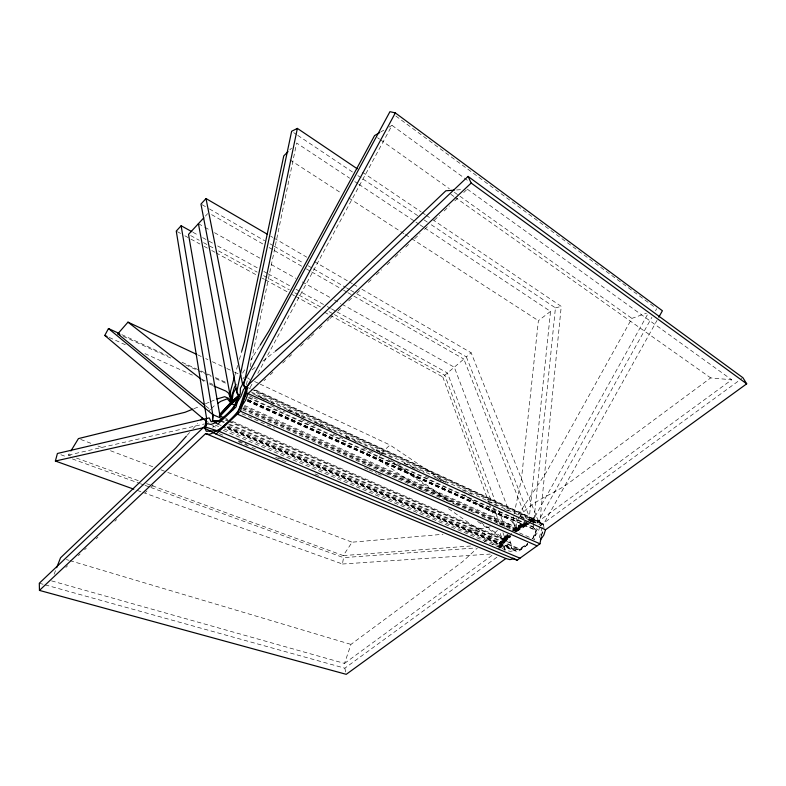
<?xml version="1.0" encoding="UTF-8"?>
<svg xmlns="http://www.w3.org/2000/svg" width="786" height="786" viewBox="0 0 786 786"><rect width="100%" height="100%" fill="white"/><g stroke="black" fill="none" stroke-linecap="round" stroke-linejoin="round"><path stroke-width="0.59" stroke-dasharray="3.93 2.95" d="M519.104 517.64L516.5 521.57L516.323 530.491L242.874 408.749M504.416 550.318L504.7 545.651L499.65 531.886M432.349 219.451L561.243 306.383L539.785 522.582L542.517 526.021L538.665 540.021M533.016 538.243L535.954 530.265L533.262 526.826L555.437 307.876L430.158 224M528.958 520.99L550.534 311.403L425.118 228.235M550.534 311.403L538.39 320.678L521.472 478.792L514.182 513.612M513.68 516.736L513.356 519.703L514.771 526.404L511.588 521.01L508.375 518.888L247.079 400.683M143.003 492.468L342.46 564.014L343.511 557.628L475.677 547.94M532.928 525.972L533.832 528.261L536.101 530.57L534.618 539.618L486.534 518.249M541.554 535.61L542.478 530.933M246.44 384.737L247.944 377.516M250.194 366.698L296.646 143.042L349.672 178.196M516.707 517.974L515.478 523.555L516.088 529.872L514.565 531.248M234.729 375.816L237.726 365.284M239.396 359.438L241.734 351.254M539.835 526.708L538.528 530.855A41.776 31.234 -66.2 0 1 532.78 538.498M51.542 580.874L344.514 663.423L350.978 644.392L462.306 561.911L477.318 548.107M506.42 534.844L502.942 539.216L504.376 540.326L507.707 536.101M499.071 547.203L502.274 541.358L508.65 535.806M498.462 549.031L502.126 541.77L509.279 535.571M499.611 548.402L502.912 542.114L510.065 535.914M500.751 547.783L503.708 542.448L510.851 536.258M500.682 548.107L503.561 542.871L510.576 536.809M54.106 574.291L56.248 568.799M212.859 427.663L213.654 425.688M541.181 535.531L543.155 531.287M532.515 538.774L537.26 529.243L537.015 527.259M251.952 384.216L250.203 387.449L248.523 388.579M257.788 373.429L392.018 125.357L467.336 180.249M422.416 490.326L378.204 459.299L381.289 453.669M518.003 514.968L546.191 472.563L631.905 318.399L646.456 313.201M529.744 520.686L533.832 518.78L647.507 314.547M537.241 523.211L651.918 317.259M655.504 310.824L656.703 308.682M544.01 528.163L543.499 524.174L657.017 320.403M508.031 534.568L504.71 539.225L505.919 540.552L511.755 533.419M70.681 455.939L68.382 455.104L70.268 452.009M242.736 408.062L516.088 529.872L524.154 525.294L528.506 523.761M259.429 346.351L250.685 360.194M242.589 373.134L245.704 368.123M152.346 485.787L343.266 555.584L352.099 542.202L442.99 534.284M519.752 516.657C531.533 500.456 552.548 494.885 568.219 483.449L710.691 377.899L731.707 379.785L538.351 521.423L534.382 520.754L530.982 521.472M504.71 539.225L507.668 535.207L499.022 543.47L500.633 544.295L509.171 536.366M232.332 421.345L505.496 539.569L508.463 535.551M505.919 540.552L508.896 536.533M242.854 378.911L244.279 377.093M502.942 539.216L506.135 535.404M504.376 540.326L509.19 535.286M229.532 421.08L503.738 539.56L506.921 535.757M187.186 435.228L189.623 432.487M192.884 428.822L197.758 423.34M205.362 216.15L207.671 213.645M499.022 543.47L507.864 534.863M492.478 544.354L499.817 543.804L508.513 535.61M500.633 544.295L509.308 535.954M289.779 149.89L291.498 148.181M208.958 410.862L210.609 409.29M211.434 408.494L214.735 405.34M65.808 567.433L67.596 565.753M78.295 555.673L80.084 553.992M84.534 549.787L86.322 548.107M96.128 538.872L97.916 537.192M114.854 521.226L116.642 519.546M145.174 492.655L146.962 490.975M151.413 486.78L153.201 485.1M263.968 380.729L265.756 379.049M270.207 374.843L272.889 372.328M282.695 363.083L285.367 360.558M288.934 357.198L291.616 354.683M300.527 346.272L304.103 342.912M307.67 339.552L310.342 337.037M311.236 336.192L313.909 333.677M319.263 328.627L322.83 325.266M327.281 321.071L329.069 319.391M329.963 318.546L333.529 315.186M337.99 310.981L341.556 307.621M348.689 300.9L352.256 297.54M356.716 293.335L360.283 289.975M368.31 282.42L371.876 279.059M376.337 274.854L381.682 269.814M387.036 264.774L391.497 260.569M395.063 257.209L400.408 252.168M405.763 247.128L410.223 242.923M414.684 238.718L420.029 233.678M424.489 229.483L428.95 225.277M434.304 220.237L439.649 215.197M444.11 210.992L449.464 205.952M454.809 200.911L458.376 197.551M463.73 192.511L466.403 189.986M381.141 453.188L390.013 445.014L445.849 482.535M529.735 521.904L534.608 519.143L534.008 517.542L529.744 519.477M528.958 520.332L534.008 517.542M484.343 541.672L497.489 530.471M329.933 315.186L442.783 376.946L463.868 359.074L526.158 518.505M357.021 293.915L466.363 356.873L471.158 352.796L538.302 521.03L543.627 525.077L253.652 391.281M512.59 530.56L524.036 522.199L527.141 521.02M514.152 530.245L524.812 522.562M512.953 529.921L524.557 521.452M514.938 530.589L520.705 526.62L527.691 523.712M252.119 369.872L255.705 366.964M262.878 361.167L274.363 351.971M512.619 529.99L519.585 525.205L525.529 522.592M513.17 529.911L523.024 523.889L527.16 522.7M512.197 531.621L526.777 522.513M514.742 530.609L525.598 522.916M513.091 530.855L523.741 523.162M514.977 531.66L524.596 524.694M344.514 663.423L491.977 555.397M45.195 584.863L344.838 668.188L497.489 556.812M540.159 525.677L741.935 378.459M516.481 530.894L526.817 523.712M222.399 426.513L510.065 549.07L520.135 549.1L527.681 543.627M227.164 426.729L511.372 548.186L520.42 549.876L528.929 543.716L517.62 551.929L225.72 427.476M515.302 529.528L525.009 522.769M244.584 405.478L512.688 525.618L516.088 529.872L523.82 524.341L526.905 523.358M516.107 529.921L527.062 522.916M515.537 530.137L526.286 523.515M527.072 523.879L516.323 530.491L510.939 525.696L244.014 406.293M516.707 531.513L529.017 523.928M515.93 529.469L528.909 521.511M517.109 530.835L530.786 522.435M380.719 131.979L383.804 130.171M388.932 127.165L392.018 125.357M530.196 521.108L533.596 520.391L537.575 521.059L539.019 520.332L539.137 521.786L537.693 522.523L534.205 522.002L531.061 522.661M530.521 521.049L534.608 519.143M205.47 403.768L209.577 402.019M210.628 401.587L214.833 399.868M193.985 408.671L198.455 406.853M555.437 307.876L561.243 306.383M490.218 526.797L463.593 532.495M68.382 455.104L204.38 423.959M499.66 524.655L507.913 523.584L512.688 525.618M530.904 520.283L534.568 519.517L539.019 520.332M505.477 526.846L510.939 525.696M531.768 521.835L535.168 521.118L539.137 521.786M456.578 189.966L461.343 189.603M343.266 555.584L470.46 546.015M497.705 546.329L507.501 545.612L510.065 549.07M342.46 564.014L490.297 554.061M39.3 583.222L44.016 584.538M66.397 559.563L68.755 560.271M69.925 560.615L350.978 644.392M137.245 490.395L141.853 492.056M76.439 458.041L138.542 480.747M146.589 483.685L151.197 485.375M60.866 454.74L66.633 456.843M72.4 458.936L139.319 483.302M140.468 483.714L143.926 484.982M145.086 485.394L149.694 487.074M150.853 487.497L343.511 557.628M80.722 439.462L92.168 443.795M97.896 445.967L103.624 448.138M110.492 450.732L152.857 466.776M160.875 469.812L166.603 471.973M167.742 472.406L352.099 542.202M247.148 401.096L508.375 518.888M238.748 440.966L247.059 444.375M278.686 457.678L284.335 460.046M219.147 433.636L224.796 436.004M238.345 441.693L250.763 446.91M251.893 447.391L257.543 449.759M275.611 457.344L281.26 459.722M282.39 460.193L288.04 462.561M315.137 473.948L318.526 475.373M206.286 421.335L208.536 422.288M215.295 425.157L218.675 426.601M224.315 428.989L504.808 548.156L505.025 550.141M211.965 425.599L217.604 427.987M223.244 430.374L506.41 550.308L510.32 551.369A41.776 31.234 -66.2 0 0 527.612 543.401M227.203 427.112L511.47 548.51L517.62 551.929M227.429 427.545L499.817 543.804M217.83 424.116L221.22 425.55M220.837 421.267L224.216 422.711M228.716 424.646L520.42 549.876M228.372 426.1L507.501 545.612M220.679 420.372L225.189 422.308M229.689 424.244L520.135 549.1M225.592 418.427L227.842 419.4M226.162 419.616L228.412 420.589M225.15 419.95L227.4 420.923M228.52 421.404L510.821 543.234L511.372 548.186M241.96 413.79L274.53 428.164M364.39 467.817L367.76 469.301M368.889 469.802L376.749 473.27M377.87 473.762L381.239 475.255M242.746 409.938L365.755 464.595M366.875 465.086L445.151 499.867M446.271 500.368L454.102 503.846M455.222 504.337L460.812 506.823M461.932 507.324L469.763 510.802M470.873 511.293L476.463 513.779M482.064 516.264L485.414 517.758M243.65 407.453L515.724 528.909L510.89 516.206M247.698 399.71L516.5 521.57M247.836 399.927L536.101 530.57M109.254 337.469L127.106 345.555M144.958 353.641L194.063 375.885M201.874 379.422L205.225 380.945M209.685 382.959L213.035 384.482M247.629 400.153L378.204 459.299M248.042 397.677L537.26 529.243M247.747 399.583L535.954 530.265M249.476 395.889L252.817 397.421M253.927 397.922L257.277 399.455M270.639 405.556L285.122 412.169M300.714 419.292L315.196 425.904M333.018 434.039L343.04 438.617M363.093 447.774L373.114 452.353M397.618 463.544L400.958 465.066M425.462 476.257L431.033 478.802M249.034 397.372L533.262 526.826M256 395.417L259.341 396.95M260.461 397.461L273.823 403.601M288.295 410.243L299.437 415.362M313.909 422.003L317.249 423.546M318.369 424.057L326.161 427.633M346.213 436.839L351.774 439.394M371.827 448.6L375.168 450.132M376.278 450.643L382.959 453.709M404.122 463.426L407.462 464.968M261.885 398.404L265.226 399.936M270.787 402.491L274.127 404.024M287.48 410.154L290.82 411.687M296.381 414.242L299.721 415.774M300.832 416.285L304.172 417.818M319.755 424.961L323.095 426.493M328.656 429.048L331.997 430.581M345.349 436.711L348.689 438.244M354.25 440.799L357.591 442.331M379.844 452.549L383.185 454.082M412.119 467.356L415.45 468.888M437.714 479.106L441.044 480.639M521.167 517.414L524.508 518.947M121.83 334.669L167.487 355.616M181.959 362.248L199.782 370.422M200.892 370.933L206.463 373.488M207.573 373.998L210.913 375.531M215.374 377.575L226.506 382.684M123.363 336.359L171.181 358.259M185.643 364.871L211.218 376.592M215.669 378.626L225.68 383.214M503.374 516.942L483.41 507.785L463.101 494.139M251.343 392.057L541.397 525.51M252.483 393.521L341.684 434.501M346.145 436.544L367.337 446.281M376.248 450.378L392.98 458.061M404.132 463.19L424.194 472.406M434.236 477.014L447.617 483.164M462.109 489.825L473.26 494.944M487.752 501.606L498.904 506.724M504.484 509.289L507.825 510.821M520.086 516.461L524.547 518.505M255.764 390.023L533.832 518.78M254.163 389.974L538.351 521.423M247.001 387.134L250.37 388.844M251.461 389.188L543.499 524.174M209.43 383.932L212.701 385.445M197.925 354.948L201.255 356.51M205.696 358.593L207.917 359.634M212.358 361.717L225.68 367.966M226.79 368.487L233.452 371.611M234.562 372.132L241.223 375.256M247.885 378.38L250.105 379.422M254.556 381.505L258.997 383.588M260.107 384.108L390.013 445.014M499.002 543.313L500.613 544.226M177.331 231.664L180.554 233.432M184.857 235.78L199.899 244.024M204.203 246.372L207.425 248.14M211.719 250.488L214.942 252.257M216.022 252.846L256.855 275.188M262.229 278.136L264.381 279.315M265.452 279.895L288.02 292.254M292.323 294.603L294.475 295.782M295.546 296.371L318.114 308.721M324.569 312.248L328.862 314.606M190.654 235.564L199.241 240.28M203.525 242.638L214.254 248.533M218.537 250.891L257.15 272.113M263.585 275.65L289.327 289.798M294.681 292.746L297.904 294.514M298.975 295.104L321.494 307.483M329 311.61L333.293 313.968M334.364 314.557L444.827 375.276L491.918 502.804M192.953 232.273L198.318 235.24M202.611 237.618L207.985 240.585M209.056 241.184L213.35 243.552M217.643 245.93L258.456 268.488M263.821 271.455L267.043 273.243M268.114 273.833L290.673 286.3M296.037 289.268L326.102 305.892M327.182 306.481L330.405 308.269M331.476 308.859L335.769 311.236M336.84 311.826L447.45 372.977L496.87 505.762M198.416 223.666L203.771 226.673M204.841 227.272L210.196 230.278M214.48 232.676L260.51 258.506M271.219 264.509L295.841 278.323M302.266 281.928L330.1 297.54M334.384 299.947L340.81 303.553M341.881 304.153L454.298 367.219L508.915 510.998M211.64 214.637L263.791 244.505M269.107 247.551L273.371 249.987M274.432 250.596L302.099 266.444M306.353 268.881L310.617 271.317M311.678 271.927L342.539 289.602M343.61 290.211L346.803 292.038M347.864 292.647L463.868 359.074M202.031 204.684L208.398 208.349M209.459 208.958L264.666 240.742M269.971 243.798L273.155 245.635M274.216 246.244L303.946 263.359M308.191 265.806L312.435 268.252M313.496 268.861L345.349 287.195M346.41 287.804L349.593 289.641M350.654 290.25L355.96 293.306M270.708 236.193L272.83 237.431M273.892 238.05L306.766 257.169M314.194 261.492L348.129 281.231M349.19 281.85L352.374 283.697M353.435 284.316L357.679 286.782M361.914 289.248L471.158 352.796M289.955 159.892L340.466 192.58M348.709 197.925L404.377 233.943M405.409 234.611L410.567 237.952M411.599 238.62L538.39 320.678M354.761 181.576L357.827 183.61M358.848 184.288L414.92 221.475M415.941 222.153L419.007 224.177M420.019 224.855L424.096 227.557M293.679 132.628L296.735 134.681M297.747 135.359L352.747 172.183M357.846 175.592L361.914 178.314M362.935 179.002L417.936 215.816M424.047 219.913L429.146 223.322M362.326 172.213L421.188 211.915M422.2 212.603L425.246 214.657M426.267 215.344L431.337 218.763M391.33 460.606L454.593 504.357M480.698 522.405L510.821 543.234M388.294 459.564L449.523 501.999M477.633 521.472L503.738 539.56M448.541 508.66L504.808 548.156M450.859 194.329L453.856 196.441M454.858 197.148L710.691 377.899M377.555 137.717L379.55 139.132M380.552 139.849L449.366 188.738M454.357 192.275L631.905 318.399M467.297 189.151L731.707 379.785M395.859 116.033L655.711 307.955M503.099 538.793L504.524 539.903M202.061 379.923L203.987 381.416M205.971 406.116L210.707 409.997M505.074 538.577L506.292 539.913M527.72 523.407L528.29 524.115M528.87 519.801L529.302 520.578M466.363 356.873L531.13 521.403M533.046 518.416L533.655 520.018M498.579 510.34L504.543 526.365M507.53 534.372L511.362 544.678L511.47 548.51M493.618 507.402L499.984 524.635M502.952 532.672L505.496 539.569M442.783 376.946L488.695 502.048M489.118 503.187L496.28 522.7M344.838 668.188L345.771 672.285M537.575 521.059L537.693 522.523"/><path stroke-width="1.18" d="M519.959 558.178L219.058 431.308L205.991 427.181L206.286 421.335L104.784 335.445L108.468 328.548L212.78 414.615L212.495 420.461L220.837 421.267M219.549 416.757L231.664 403.758L233.196 393.138L236.193 388.264M191.872 231.683L181.134 225.749L176.261 231.084L206.59 418.349L204.792 428.193L216.052 434.147L517.149 560.222L539.943 543.804L541.328 536.779M357.257 168.794L297.373 128.403L243.689 385.759L245.772 389.492L237.382 414.134L537.054 545.857M133.787 489.157L55.384 461.028L57.407 453.483L209.243 417.906L211.12 421.709L220.679 420.372L232.813 408.936L240.221 394.12L240.408 388.255L389.954 111.671L395.338 112.919L662.402 310.755L658.815 317.19M216.052 434.147L240.487 411.255L246.991 388.205L242.52 384.118L206.011 198.563L200.97 204.075L237.087 393.432L238.895 395.869L236.036 406.961L217.83 424.116L212.544 420.844L213.055 416.266L181.134 225.749M241.734 351.254L244.407 341.9L283.766 155.893L288.059 151.61M234.395 376.985L230.485 391.359L230.809 399.121L228.598 393.157L225.867 391.084L213.792 385.946M514.073 558.62A53.389 39.85 -66.1 0 1 509.819 559.612L505.909 558.502L346.243 674.329L39.457 590.404L39.3 583.222L207.455 423.683L210.982 424.44A52.78 27.294 -64.8 0 0 241.174 395.869L243.562 389.424L468.073 176.418L742.927 377.742L746.7 383.823L545.513 529.774L543.873 534.981A53.389 39.85 -66.1 0 1 540.346 539.874M468.073 176.418L471.178 183.05L248.062 393.57L245.664 400.074A67.429 34.781 -64.7 0 1 209.184 434.393L205.647 433.597L39.457 590.404M56.671 567.698L60.522 557.814L175.799 448.02L186.37 436.142M232.97 409.83L238.806 395.525L236.773 391.782L291.635 131.272L297.373 128.403M236.036 384.364L234.346 387.488L231.919 395.643L231.536 403.071L219.284 415.362M395.338 112.919L247.001 387.134L246.833 393.039L237.215 413.24L218.911 430.414L206.315 431.308L204.468 427.466L55.384 461.028M70.897 450.977L78.433 438.598L185.054 412.286L192.865 409.123M260.068 345.319L268.999 330.867L374.558 135.595L379.697 132.588M223.342 417.454L219.972 416L223.401 410.832L231.33 401.97L239.366 394.651M219.736 414.242L231.33 401.951L238.964 395.908M205.018 405.33L117.802 333.804L127.98 322.152L196.814 354.437M200.961 419.773L202.562 417.995M203.82 217.82L188.512 234.385L219.972 416M238.934 396.203L231.536 403.071L228.942 398.473L224.708 396.704L216.936 399.003M217.781 403.326L220.827 401.312L227.262 398.797L231.664 403.758L238.001 398.522M275.316 351.204L288.708 340.476L445.859 190.792L454.2 190.153M205.647 433.597L505.909 558.502M212.78 414.615L221.77 418.496M240.487 411.255L539.943 543.804M231.664 403.758L235.024 405.262M104.784 335.445L107.014 336.457M108.468 328.548L119.6 333.657M117.802 333.804L120.032 334.826M248.062 393.57L545.513 529.774M512.826 558.08L517.149 560.222M206.011 198.563L267.525 234.346M471.178 183.05L746.7 383.823M127.98 322.152L201.098 379.166M198.416 223.666L231.33 401.97"/></g></svg>
